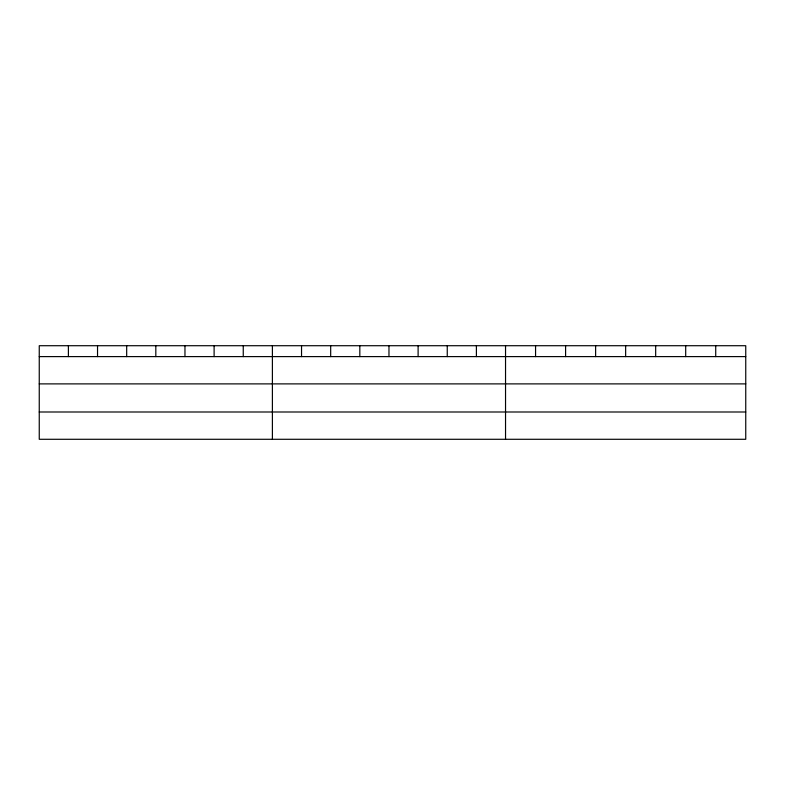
<?xml version="1.0" encoding="UTF-8"?>
<svg xmlns="http://www.w3.org/2000/svg" width="785" height="785" viewBox="0 0 785 785"><rect width="100%" height="100%" fill="white"/><g stroke="black" fill="none" stroke-linecap="round" stroke-linejoin="round"><path stroke-width="1.18" d="M745.75 383.885L745.75 345.714L39.25 345.714L39.25 439.286L745.75 439.286L745.75 383.885L39.25 383.885M39.25 356.606L745.75 356.606M39.25 411.997L745.75 411.997M715.724 345.714L715.724 356.606M685.697 345.714L685.697 356.606M655.671 345.714L655.671 356.606M625.645 345.714L625.645 356.606M595.619 345.714L595.619 356.606M565.592 345.714L565.592 356.606M535.566 345.714L535.566 356.606M505.54 345.714L505.54 439.286M476.397 345.714L476.397 356.606M447.254 345.714L447.254 356.606M418.111 345.714L418.111 356.606M388.967 345.714L388.967 356.606M359.824 345.714L359.824 356.606M330.681 345.714L330.681 356.606M301.538 345.714L301.538 356.606M272.395 345.714L272.395 439.286M243.252 345.714L243.252 356.606M214.109 345.714L214.109 356.606M184.966 345.714L184.966 356.606M155.822 345.714L155.822 356.606M126.679 345.714L126.679 356.606M97.536 345.714L97.536 356.606M68.393 345.714L68.393 356.606"/></g></svg>
